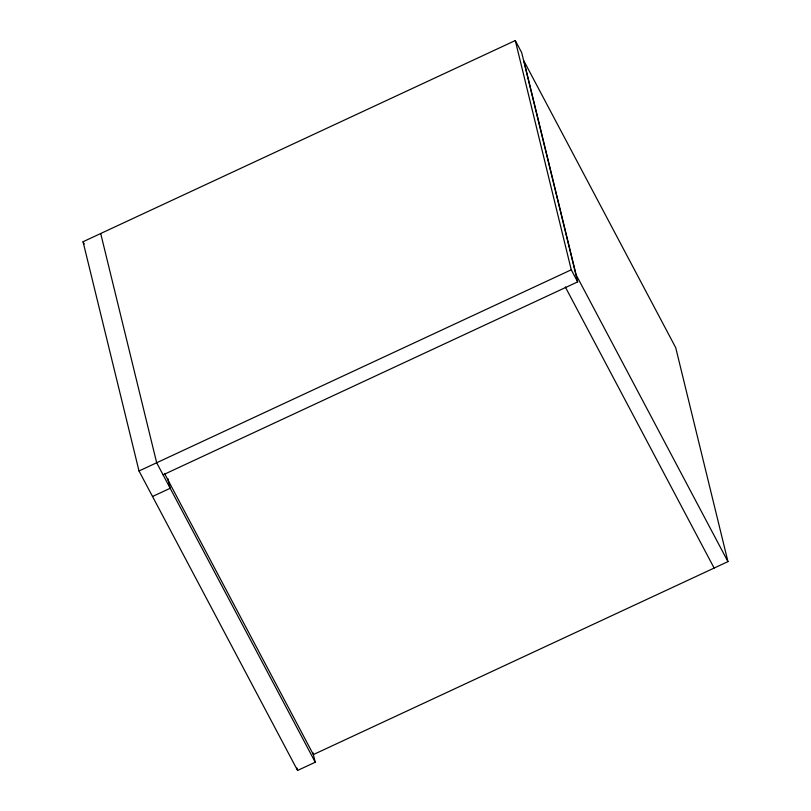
<?xml version="1.0" encoding="UTF-8"?>
<svg xmlns="http://www.w3.org/2000/svg" width="811" height="811" viewBox="0 0 811 811"><rect width="100%" height="100%" fill="white"/><g stroke="black" fill="none" stroke-linecap="round" stroke-linejoin="round"><path stroke-width="1.22" d="M312.864 752.547L315.236 762.228L297.576 770.45L139.016 470.978L83.046 241.729L515.289 40.55L521.696 52.634L577.655 281.883L163.072 474.851M139.016 470.978L571.258 269.799L515.289 40.55M152.519 496.494L170.178 488.283L167.786 478.47M727.954 561.628L576.145 274.919L523.916 60.947L675.715 347.655L727.954 561.628L313.37 754.585L164.511 473.462M571.258 269.799L577.655 281.883M565.277 286.922L714.126 568.055M83.046 241.729L84.222 243.949M315.236 762.228L156.675 462.767L100.706 233.517M296.978 768.027L297.576 770.45"/></g></svg>
